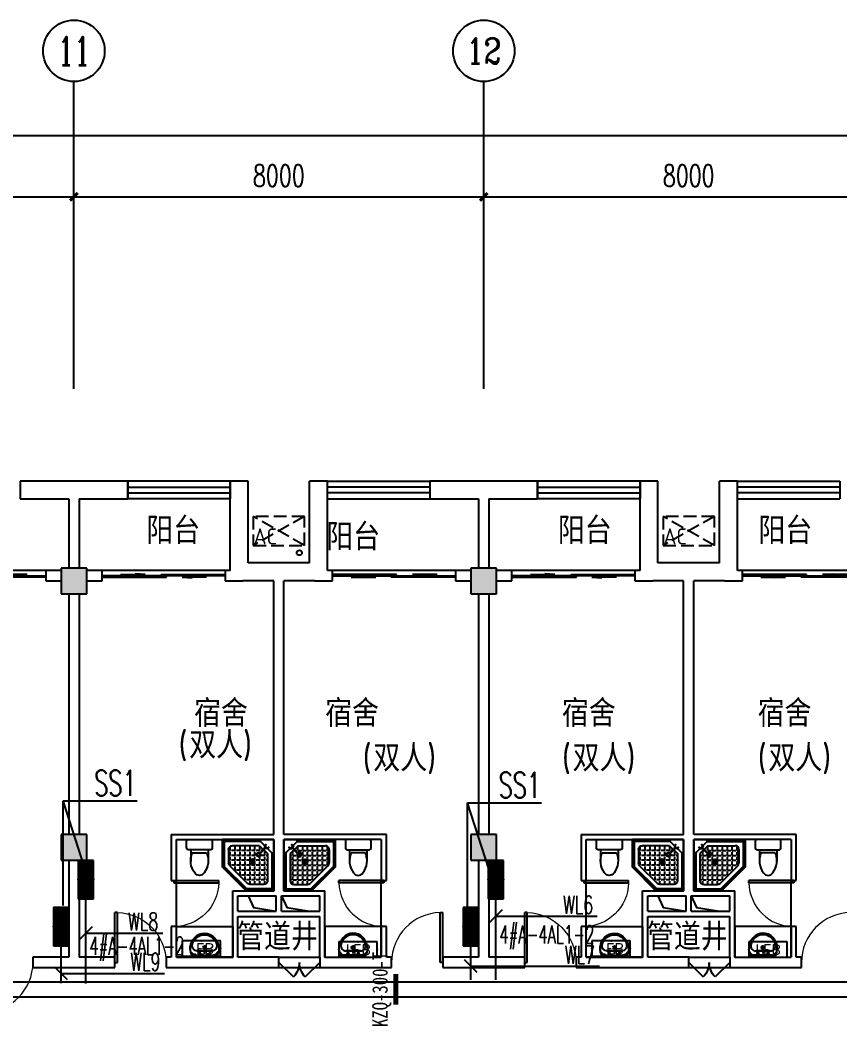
# Model space of a CAD drawing. Extents: x 1725663 to 4653551, y -550461 to 248782.
# Drawn here: x 2127000 to 2143000, y -457876 to -438237 of the extents above; entities that cross this region are included whole.
import ezdxf
from ezdxf.enums import TextEntityAlignment as Align

# ---------------------------------------------------------------- set-up
doc = ezdxf.new("R2010")
doc.units = 0
doc.header["$LTSCALE"] = 1000
doc.linetypes.add('DASH', pattern=[0.35, 0.25, -0.1])
for name, color, linetype in [('0-底图', 7, 'Continuous'), ('0000集水坑', 4, 'Continuous'), ('AXIS', 3, 'Continuous'), ('AXIS_TEXT', 7, 'Continuous'), ('CABLETRAY', 4, 'Continuous'), ('CLAYER', 7, 'Continuous'), ('COLUMN', 255, 'Continuous'), ('DIM-照明', 3, 'Continuous'), ('DIM-箱柜', 7, 'Continuous'), ('DOOR_FIRE', 4, 'Continuous'), ('EQUIP-箱柜', 3, 'Continuous'), ('PUB_HATCH', 8, 'Continuous'), ('PUB_TEXT', 7, 'Continuous'), ('TEL_TEXT', 7, 'Continuous'), ('WALL', 2, 'Continuous'), ('WINDOW', 4, 'Continuous'), ('WIRE-照明', 6, 'Continuous'), ('抗震支吊架', 2, 'Continuous'), ('洁具', 213, 'Continuous'), ('空调外机', 211, 'Continuous')]:
    doc.layers.add(name, color=color, linetype=linetype)
doc.styles.add('_TCH_AXIS', font='COMPLEX', dxfattribs={"bigfont": 'GBCBIG'})
doc.styles.add('_TEL_DIM', font='SIMPLEX', dxfattribs={"width": 0.8, "height": 3.5, "bigfont": 'HZTXT'})
doc.styles.add('A_DIM_T3', font='SIMPLEX', dxfattribs={"width": 0.7, "bigfont": 'HZ'})
doc.styles.add('COMPLEX', font='COMPLEX')
doc.styles.add('kzcad', font='', dxfattribs={"width": 0.8})
doc.styles.get("Standard").update_dxf_attribs({"font": 'geniso.shx', "bigfont": 'hztxt.shx'})
doc.styles.get('kzcad').set_extended_font_data('SimSun')
doc.dimstyles.new('_TCH_ARCH&&150', dxfattribs={"dimtxt": 420, "dimasz": 150, "dimexe": 375, "dimexo": 450, "dimgap": 202.5, "dimtad": 1, "dimdec": 0, "dimzin": 0, "dimdsep": 46, "dimtxsty": 'A_DIM_T3', "dimblk": 'ARCHTICK', "dimcen": 0.09, "dimclrt": 7, "dimazin": 2, "dimtfac": 1, "dimtdec": 0, "dimtix": 1, "dimtmove": 2, "dimatfit": 3, "dimfxl": 150, "dimtolj": 1, "dimtzin": 0, "dimarcsym": 0})

# ---------------------------------------------------------------- blocks, each defined once
blk = doc.blocks.new('*X490')
at = {"color": 0}
for p, q in [((-250, 33), (-83, 200)), ((-250, 68), (-118, 200)), ((-250, 104), (-154, 200)), ((-250, 139), (-189, 200)), ((-250, 174), (-224, 200)), ((-247, 0), (-47, 200)), ((-212, 0), (-12, 200)), ((-177, 0), (23, 200)), ((-141, 0), (59, 200)), ((-106, 0), (94, 200)), ((-71, 0), (129, 200)), ((-35, 0), (165, 200)), ((0, 0), (200, 200)), ((35, 0), (235, 200)), ((71, 0), (250, 179)), ((106, 0), (250, 144)), ((141, 0), (250, 109)), ((177, 0), (250, 73)), ((212, 0), (250, 38)), ((247, 0), (250, 3))]:
    blk.add_line(p, q, dxfattribs=at)
blk = doc.blocks.new('$equip$00002943')
for p, q in [((-0.75, 0.6), (-0.75, 0)), ((0.75, 0.6), (-0.75, 0.6)), ((0.75, 0), (0.75, 0.6)), ((-0.75, 0), (0.75, 0))]:
    blk.add_line(p, q)
for points, const_width in [([(-0.75, 0.3), (0.75, 0.3)], 0.6), ([(-0.75, 0.6), (-0.75, 0), (0.75, 0), (0.75, 0.6), (-0.75, 0.6), (-0.75, 0)], 0.02)]:
    blk.add_lwpolyline(points, dxfattribs=dict(const_width=const_width))
for p in [(0, 0.6), (-0.75, 0.3), (0, 0), (0.75, 0.3)]:
    blk.add_point(p)
at = {"xscale": 0.00300000000061118, "yscale": 0.00300000000061118, "zscale": 0.00300000000061118}
blk.add_blockref('*X490', (0, 0), dxfattribs=at)
at = {"color": 7, "style": '_TEL_DIM', "flags": 1}
for tag in ['A', 'REMARK']:
    blk.add_attdef(tag, text='', height=0.00002, dxfattribs=at).set_placement((0, 0), align=Align.MIDDLE_CENTER)
blk = doc.blocks.new('$equip$00002908')
for p, q in [((0.75, 0.6), (-0.75, 0.6)), ((-0.75, 0.6), (-0.75, 0)), ((0.75, 0), (0.75, 0.6)), ((-0.75, 0), (0.75, 0))]:
    blk.add_line(p, q)
at = {"const_width": 0.04}
blk.add_lwpolyline([(-0.75, 0.6), (-0.75, 0), (0.75, 0), (0.75, 0.6), (-0.75, 0.6), (-0.75, 0)], dxfattribs=at)
for p in [(0, 0.6), (-0.75, 0.3), (0, 0), (0.75, 0.3)]:
    blk.add_point(p)
at = {"color": 7, "style": '_TEL_DIM'}
blk.add_attdef('$TEXT$', text='', height=0.4, dxfattribs=at).set_placement((0, 0.3), align=Align.MIDDLE_CENTER)
at = {"color": 7, "style": '_TEL_DIM', "flags": 1}
for tag in ['A', 'REMARK']:
    blk.add_attdef(tag, text='', height=0.00002, dxfattribs=at).set_placement((0, 0), align=Align.MIDDLE_CENTER)
blk = doc.blocks.new('2t21gqw')
at = {"layer": '0000集水坑'}
blk.add_circle((71900, 400), 50, dxfattribs=at)
blk = doc.blocks.new('1F平面-CAD导入_dwg_Drawing4_t3_dwg_$plan$00001613-474159-1F-927810-1F')
at = {"layer": '洁具'}
for p, q in [((-30, 250), (-170, 250)), ((-200, 170), (-430, 170)), ((-260, -140), (-260, 140)), ((-200, -170), (-200, -220)), ((-170, -250), (-30, -250))]:
    blk.add_line(p, q, dxfattribs=at)
for points in [[(-200, 220), (-200, 170), (-200, -170), (-430, -170)], [(0, -220), (0, 220)]]:
    blk.add_lwpolyline(points, dxfattribs=at)
for centre, radius, start, end in [((-170, 220), 30, 90, 180), ((-30, 220), 30, 0, 90), ((-590, 0), 110, 123.4509, 236.5491), ((-413, -227), 398, 67.4505, 126.6381), ((-413, 227), 398, 233.3619, 292.5495), ((-170, -220), 30, 180, 270), ((-30, -220), 30, 270, 0)]:
    blk.add_arc(centre, radius, start, end, dxfattribs=at)
blk = doc.blocks.new('$lvtry$00000169')
at = {"color": 0}
for p, q in [((259, -36), (259, 0)), ((259, -36), (36, -259)), ((276, -120), (120, -276)), ((144, -151), (291, -298)), ((151, -144), (298, -291)), ((259, -24), (976, -24)), ((259, -36), (964, -36)), ((270, -213), (270, -143)), ((276, -120), (808, -120)), ((366, -213), (366, -143)), ((462, -213), (462, -143)), ((558, -213), (558, -143)), ((655, -213), (655, -143)), ((751, -213), (751, -143)), ((847, -213), (847, -143)), ((880, -192), (880, -460)), ((964, -36), (976, -24)), ((964, -36), (964, -525)), ((976, -24), (976, -530)), ((36, -259), (0, -259)), ((24, -259), (24, -976)), ((36, -259), (36, -964)), ((120, -276), (120, -808)), ((120, -309), (147, -309)), ((173, -309), (173, -239)), ((173, -309), (243, -309)), ((173, -405), (173, -335)), ((183, -213), (205, -213)), ((220, -213), (243, -213)), ((270, -213), (340, -213)), ((270, -263), (270, -239)), ((270, -405), (270, -335)), ((334, -309), (340, -309)), ((366, -213), (436, -213)), ((366, -309), (366, -239)), ((366, -309), (436, -309)), ((366, -405), (366, -335)), ((462, -213), (532, -213)), ((462, -309), (462, -239)), ((462, -309), (532, -309)), ((462, -405), (462, -335)), ((558, -213), (628, -213)), ((558, -309), (558, -239)), ((558, -309), (628, -309)), ((558, -405), (558, -335)), ((655, -213), (725, -213)), ((655, -309), (655, -239)), ((655, -309), (725, -309)), ((655, -405), (655, -335)), ((751, -213), (821, -213)), ((751, -309), (751, -239)), ((751, -309), (821, -309)), ((751, -405), (751, -335)), ((847, -213), (880, -213)), ((847, -309), (847, -239)), ((847, -309), (880, -309)), ((847, -405), (847, -335)), ((120, -405), (147, -405)), ((120, -501), (147, -501)), ((173, -405), (243, -405)), ((173, -501), (173, -431)), ((173, -501), (243, -501)), ((173, -598), (173, -528)), ((270, -405), (340, -405)), ((270, -501), (270, -431)), ((270, -501), (340, -501)), ((270, -598), (270, -528)), ((366, -405), (379, -405)), ((366, -501), (366, -431)), ((366, -501), (436, -501)), ((366, -598), (366, -528)), ((462, -405), (532, -405)), ((462, -501), (462, -431)), ((462, -501), (532, -501)), ((462, -598), (462, -528)), ((859, -511), (511, -859)), ((964, -525), (525, -964)), ((976, -530), (530, -976)), ((558, -405), (628, -405)), ((558, -501), (558, -431)), ((558, -501), (628, -501)), ((558, -598), (558, -528)), ((655, -405), (725, -405)), ((655, -501), (655, -431)), ((655, -501), (725, -501)), ((655, -598), (655, -528)), ((751, -405), (821, -405)), ((751, -501), (751, -431)), ((751, -501), (821, -501)), ((751, -598), (751, -528)), ((847, -405), (880, -405)), ((847, -501), (847, -431)), ((847, -501), (867, -501)), ((964, -525), (976, -530)), ((120, -598), (147, -598)), ((120, -694), (147, -694)), ((173, -598), (243, -598)), ((173, -694), (173, -624)), ((173, -694), (243, -694)), ((173, -790), (173, -720)), ((270, -598), (340, -598)), ((270, -694), (270, -624)), ((270, -694), (340, -694)), ((270, -790), (270, -720)), ((366, -598), (436, -598)), ((366, -694), (366, -624)), ((366, -694), (436, -694)), ((366, -790), (366, -720)), ((462, -598), (532, -598)), ((462, -694), (462, -624)), ((462, -694), (532, -694)), ((462, -790), (462, -720)), ((558, -598), (628, -598)), ((558, -694), (558, -624)), ((558, -694), (628, -694)), ((558, -790), (558, -720)), ((655, -598), (725, -598)), ((655, -694), (655, -624)), ((655, -694), (676, -694)), ((751, -598), (773, -598)), ((36, -964), (24, -976)), ((24, -976), (530, -976)), ((36, -964), (525, -964)), ((120, -790), (147, -790)), ((173, -790), (243, -790)), ((173, -878), (173, -816)), ((192, -880), (460, -880)), ((270, -790), (340, -790)), ((270, -880), (270, -816)), ((366, -790), (436, -790)), ((366, -880), (366, -816)), ((462, -790), (532, -790)), ((462, -880), (462, -816)), ((525, -964), (530, -976)), ((558, -790), (580, -790))]:
    blk.add_line(p, q, dxfattribs=at)
blk.add_lwpolyline([(0, 0), (0, -1000), (540, -1000), (1000, -540), (1000, 0)], close=True)
for points in [[(0, 0), (0, -1000)], [(0, 0), (1000, 0)], [(1000, 0), (1000, -540)], [(136, -190), (148, -178), (132, -162), (121, -174)], [(190, -136), (178, -148), (162, -132), (174, -121)], [(1000, -540), (540, -1000)], [(0, -1000), (540, -1000)]]:
    blk.add_lwpolyline(points, close=True, dxfattribs=at)
for radius in [43.8, 31.1]:
    blk.add_circle((416, -428), radius, dxfattribs=at)
for centre, radius, start, end in [((808, -192), 72, 0, 90), ((296, -296), 40.6, 142.583, 128.4197), ((296, -296), 28.6, 145.828, 125.6599), ((808, -460), 72, 315, 0), ((192, -808), 72, 180, 270), ((460, -808), 72, 270, 315)]:
    blk.add_arc(centre, radius, start, end, dxfattribs=at)
for p in [(103, -156, 0), (156, -102, 0), (416, -428, 0)]:
    blk.add_point(p, dxfattribs=at)
blk = doc.blocks.new('$lvtry$00000178')
at = {"color": 0}
for p, q in [((-238, 0), (238, 0)), ((-214, -36), (-272, -91)), ((-180, -23), (180, -23)), ((-142, -105), (140, -105)), ((140, -105), (-142, -105)), ((216, -37), (268, -91))]:
    blk.add_line(p, q, dxfattribs=at)
blk.add_lwpolyline([(-104, -430, 0.224698), (110, -425, 0.348046), (269, -79), (239, 0), (-241, 0), (-271, -79, 0.356844)], format="xyb", close=True, dxfattribs=at)
for centre, radius in [((-100, -65), 16.3), ((1, -172), 31.6), ((100, -65), 16.3)]:
    blk.add_circle(centre, radius, dxfattribs=at)
at = {"color": 0, "lineweight": 13}
blk.add_circle((1, -172), 23, dxfattribs=at)
at = {"color": 0}
for centre, radius, start, end in [((-142, -205), 100, 90, 190.5602), ((-180, -73), 50, 90, 133.181), ((140, -205), 100, 349.4398, 90), ((180, -73), 50, 44.5607, 90), ((-1, -179), 243, 190.5602, 349.4398)]:
    blk.add_arc(centre, radius, start, end, dxfattribs=at)
for p in [(0, -65), (1, -172)]:
    blk.add_point(p, dxfattribs=at)
blk = doc.blocks.new('A$C70365C93')
at = {"layer": '洁具'}
blk.add_lwpolyline([(-1900, 2300), (-1900, 1700), (-800, 1700), (-800, 2300)], close=True, dxfattribs=at)
blk.add_blockref('$lvtry$00000178', (-1350, 2280), dxfattribs=at)
at = {"layer": '洁具', "rotation": 180}
blk.add_blockref('$lvtry$00000169', (0, 0), dxfattribs=at)
at = {"layer": '洁具', "extrusion": (0, 0, -1), "xscale": -1, "zscale": -1, "rotation": 90}
blk.add_blockref('1F平面-CAD导入_dwg_Drawing4_t3_dwg_$plan$00001613-474159-1F-927810-1F', (1450, 0), dxfattribs=at)
blk = doc.blocks.new('A$Cf5a72a1b')
at = {"layer": '空调外机', "linetype": 'DASH'}
for p, q in [((1000, 563), (0, 0)), ((1000, 0), (0, 563))]:
    blk.add_line(p, q, dxfattribs=at)
blk.add_lwpolyline([(1000, 563), (0, 563), (0, 0), (1000, 0)], close=True, dxfattribs=at)
at = {"layer": 'PUB_TEXT'}
blk.add_text('AC', height=315, dxfattribs=at).set_placement((5, 18))
blk = doc.blocks.new('$WINLIB2D$00000001')
at = {"color": 0}
for points in [[(-0.5, 0.5), (-0.5, -0.5)], [(-0.5, 0.5), (0.5, 0.5)], [(0.5, -0.5), (0.5, 0.5)], [(0.5, 0.1667), (-0.5, 0.1667)], [(0.5, -0.1667), (-0.5, -0.1667)], [(-0.5, -0.5), (0.5, -0.5)]]:
    blk.add_lwpolyline(points, dxfattribs=at)
blk = doc.blocks.new('$DorLib2D$00000131')
at = {"color": 0, "linetype": 'Continuous'}
for p, q in [((0.15, 0.125), (0.2319, 0.1973)), ((0.2319, 0.1973), (0.2319, 0.125)), ((-0.5, 0.125), (-0.5, 0)), ((0.0192, 0.125), (-0.5, 0.125)), ((0.0192, 0), (0.0192, 0.125)), ((0.35, 0.125), (0.15, 0.125)), ((-0.5, 0), (0.0192, 0)), ((-0.024, 0), (0.5, 0)), ((-0.024, -0.125), (-0.024, 0)), ((0.5, 0), (0.5, -0.125)), ((-0.35, -0.125), (-0.15, -0.125)), ((-0.2319, -0.1973), (-0.2319, -0.125)), ((-0.15, -0.125), (-0.2319, -0.1973)), ((0.5, -0.125), (-0.024, -0.125))]:
    blk.add_line(p, q, dxfattribs=at)
blk = doc.blocks.new('$DorLib2D$00000116')
at = {"color": 0}
for p, q in [((-0.5, 0), (-0.146, 0.354)), ((0.5, 0), (0.146, 0.354))]:
    blk.add_line(p, q, dxfattribs=at)
for centre, start, end in [((-0.5, 0), 0, 45), ((0.5, 0), 135, 180)]:
    blk.add_arc(centre, 0.5, start, end, dxfattribs=at)
blk = doc.blocks.new('$DorLib2D$00000001')
for p, q in [((0.45, 0.975), (0.5, 0.975)), ((0.45, 0), (0.45, 0.975)), ((0.5, 0), (0.5, 0.975)), ((0.5, 0), (0.45, 0))]:
    blk.add_line(p, q)
at = {"lineweight": 13}
blk.add_arc((0.475, 0), 0.975, 91.4693, 180, dxfattribs=at)
blk = doc.blocks.new('_ArchTick')
at = {"color": 0, "linetype": 'ByBlock', "const_width": 0.4}
blk.add_lwpolyline([(-0.5, -0.5), (0.5, 0.5)], dxfattribs=at)
blk = doc.blocks.new('*D1082')
at = {"layer": 'AXIS', "color": 0, "lineweight": -2, "transparency": 16777216}
for p, q in [((1497007, -363854), (1497007, -358979)), ((1604207, -363854), (1604207, -358979)), ((1497007, -359354), (1604207, -359354))]:
    blk.add_line(p, q, dxfattribs=at)
at = {"layer": 'Defpoints', "color": 0, "transparency": 16777216}
for p in [(1604207, -359354), (1497007, -364304), (1604207, -364304)]:
    blk.add_point(p, dxfattribs=at)
at = {"layer": 'AXIS', "color": 0, "lineweight": -2, "transparency": 16777216, "xscale": 150, "yscale": 150, "zscale": 150, "rotation": 180}
blk.add_blockref('_ArchTick', (1497007, -359354), dxfattribs=at)
at = {"layer": 'AXIS', "color": 0, "lineweight": -2, "transparency": 16777216, "xscale": 150, "yscale": 150, "zscale": 150}
blk.add_blockref('_ArchTick', (1604207, -359354), dxfattribs=at)
at = {"layer": 'AXIS', "color": 7, "transparency": 16777216, "insert": (1550607, -358941), "char_height": 420, "attachment_point": 5, "style": 'A_DIM_T3'}
blk.add_mtext('\\A1;107200', dxfattribs=at)
blk = doc.blocks.new('*D1093')
at = {"layer": 'AXIS', "color": 0, "lineweight": -2, "transparency": 16777216}
for p, q in [((1556807, -363854), (1556807, -360179)), ((1564807, -363854), (1564807, -360179)), ((1556807, -360554), (1564807, -360554))]:
    blk.add_line(p, q, dxfattribs=at)
at = {"layer": 'Defpoints', "color": 0, "transparency": 16777216}
for p in [(1564807, -360554), (1556807, -364304), (1564807, -364304)]:
    blk.add_point(p, dxfattribs=at)
at = {"layer": 'AXIS', "color": 0, "lineweight": -2, "transparency": 16777216, "xscale": 150, "yscale": 150, "zscale": 150, "rotation": 180}
blk.add_blockref('_ArchTick', (1556807, -360554), dxfattribs=at)
at = {"layer": 'AXIS', "color": 0, "lineweight": -2, "transparency": 16777216, "xscale": 150, "yscale": 150, "zscale": 150}
blk.add_blockref('_ArchTick', (1564807, -360554), dxfattribs=at)
at = {"layer": 'AXIS', "color": 7, "transparency": 16777216, "insert": (1560807, -360141), "char_height": 420, "attachment_point": 5, "style": 'A_DIM_T3'}
blk.add_mtext('\\A1;8000', dxfattribs=at)
blk = doc.blocks.new('*D1094')
at = {"layer": 'AXIS', "color": 0, "lineweight": -2, "transparency": 16777216}
for p, q in [((1564807, -363854), (1564807, -360179)), ((1572807, -363854), (1572807, -360179)), ((1564807, -360554), (1572807, -360554))]:
    blk.add_line(p, q, dxfattribs=at)
at = {"layer": 'Defpoints', "color": 0, "transparency": 16777216}
for p in [(1572807, -360554), (1564807, -364304), (1572807, -364304)]:
    blk.add_point(p, dxfattribs=at)
at = {"layer": 'AXIS', "color": 0, "lineweight": -2, "transparency": 16777216, "xscale": 150, "yscale": 150, "zscale": 150, "rotation": 180}
blk.add_blockref('_ArchTick', (1564807, -360554), dxfattribs=at)
at = {"layer": 'AXIS', "color": 0, "lineweight": -2, "transparency": 16777216, "xscale": 150, "yscale": 150, "zscale": 150}
blk.add_blockref('_ArchTick', (1572807, -360554), dxfattribs=at)
at = {"layer": 'AXIS', "color": 7, "transparency": 16777216, "insert": (1568807, -360141), "char_height": 420, "attachment_point": 5, "style": 'A_DIM_T3'}
blk.add_mtext('\\A1;8000', dxfattribs=at)
blk = doc.blocks.new('*D1095')
at = {"layer": 'AXIS', "color": 0, "lineweight": -2, "transparency": 16777216}
for p, q in [((1572807, -363854), (1572807, -360179)), ((1580807, -363854), (1580807, -360179)), ((1572807, -360554), (1580807, -360554))]:
    blk.add_line(p, q, dxfattribs=at)
at = {"layer": 'Defpoints', "color": 0, "transparency": 16777216}
for p in [(1580807, -360554), (1572807, -364304), (1580807, -364304)]:
    blk.add_point(p, dxfattribs=at)
at = {"layer": 'AXIS', "color": 0, "lineweight": -2, "transparency": 16777216, "xscale": 150, "yscale": 150, "zscale": 150, "rotation": 180}
blk.add_blockref('_ArchTick', (1572807, -360554), dxfattribs=at)
at = {"layer": 'AXIS', "color": 0, "lineweight": -2, "transparency": 16777216, "xscale": 150, "yscale": 150, "zscale": 150}
blk.add_blockref('_ArchTick', (1580807, -360554), dxfattribs=at)
at = {"layer": 'AXIS', "color": 7, "transparency": 16777216, "insert": (1576807, -360141), "char_height": 420, "attachment_point": 5, "style": 'A_DIM_T3'}
blk.add_mtext('\\A1;8000', dxfattribs=at)
blk = doc.blocks.new('*D1146')
at = {"layer": 'AXIS', "color": 0, "lineweight": -2, "transparency": 16777216}
for p, q in [((1497007, -363854), (1497007, -358979)), ((1604207, -363854), (1604207, -358979)), ((1497007, -359354), (1604207, -359354))]:
    blk.add_line(p, q, dxfattribs=at)
at = {"layer": 'Defpoints', "color": 0, "transparency": 16777216}
for p in [(1604207, -359354), (1497007, -364304), (1604207, -364304)]:
    blk.add_point(p, dxfattribs=at)
at = {"layer": 'AXIS', "color": 0, "lineweight": -2, "transparency": 16777216, "xscale": 150, "yscale": 150, "zscale": 150, "rotation": 180}
blk.add_blockref('_ArchTick', (1497007, -359354), dxfattribs=at)
at = {"layer": 'AXIS', "color": 0, "lineweight": -2, "transparency": 16777216, "xscale": 150, "yscale": 150, "zscale": 150}
blk.add_blockref('_ArchTick', (1604207, -359354), dxfattribs=at)
at = {"layer": 'AXIS', "color": 7, "transparency": 16777216, "insert": (1550607, -358941), "char_height": 420, "attachment_point": 5, "style": 'A_DIM_T3'}
blk.add_mtext('\\A1;107200', dxfattribs=at)
blk = doc.blocks.new('*D1157')
at = {"layer": 'AXIS', "color": 0, "lineweight": -2, "transparency": 16777216}
for p, q in [((1556807, -363854), (1556807, -360179)), ((1564807, -363854), (1564807, -360179)), ((1556807, -360554), (1564807, -360554))]:
    blk.add_line(p, q, dxfattribs=at)
at = {"layer": 'Defpoints', "color": 0, "transparency": 16777216}
for p in [(1564807, -360554), (1556807, -364304), (1564807, -364304)]:
    blk.add_point(p, dxfattribs=at)
at = {"layer": 'AXIS', "color": 0, "lineweight": -2, "transparency": 16777216, "xscale": 150, "yscale": 150, "zscale": 150, "rotation": 180}
blk.add_blockref('_ArchTick', (1556807, -360554), dxfattribs=at)
at = {"layer": 'AXIS', "color": 0, "lineweight": -2, "transparency": 16777216, "xscale": 150, "yscale": 150, "zscale": 150}
blk.add_blockref('_ArchTick', (1564807, -360554), dxfattribs=at)
at = {"layer": 'AXIS', "color": 7, "transparency": 16777216, "insert": (1560807, -360141), "char_height": 420, "attachment_point": 5, "style": 'A_DIM_T3'}
blk.add_mtext('\\A1;8000', dxfattribs=at)
blk = doc.blocks.new('*D1158')
at = {"layer": 'AXIS', "color": 0, "lineweight": -2, "transparency": 16777216}
for p, q in [((1564807, -363854), (1564807, -360179)), ((1572807, -363854), (1572807, -360179)), ((1564807, -360554), (1572807, -360554))]:
    blk.add_line(p, q, dxfattribs=at)
at = {"layer": 'Defpoints', "color": 0, "transparency": 16777216}
for p in [(1572807, -360554), (1564807, -364304), (1572807, -364304)]:
    blk.add_point(p, dxfattribs=at)
at = {"layer": 'AXIS', "color": 0, "lineweight": -2, "transparency": 16777216, "xscale": 150, "yscale": 150, "zscale": 150, "rotation": 180}
blk.add_blockref('_ArchTick', (1564807, -360554), dxfattribs=at)
at = {"layer": 'AXIS', "color": 0, "lineweight": -2, "transparency": 16777216, "xscale": 150, "yscale": 150, "zscale": 150}
blk.add_blockref('_ArchTick', (1572807, -360554), dxfattribs=at)
at = {"layer": 'AXIS', "color": 7, "transparency": 16777216, "insert": (1568807, -360141), "char_height": 420, "attachment_point": 5, "style": 'A_DIM_T3'}
blk.add_mtext('\\A1;8000', dxfattribs=at)
blk = doc.blocks.new('*D1159')
at = {"layer": 'AXIS', "color": 0, "lineweight": -2, "transparency": 16777216}
for p, q in [((1572807, -363854), (1572807, -360179)), ((1580807, -363854), (1580807, -360179)), ((1572807, -360554), (1580807, -360554))]:
    blk.add_line(p, q, dxfattribs=at)
at = {"layer": 'Defpoints', "color": 0, "transparency": 16777216}
for p in [(1580807, -360554), (1572807, -364304), (1580807, -364304)]:
    blk.add_point(p, dxfattribs=at)
at = {"layer": 'AXIS', "color": 0, "lineweight": -2, "transparency": 16777216, "xscale": 150, "yscale": 150, "zscale": 150, "rotation": 180}
blk.add_blockref('_ArchTick', (1572807, -360554), dxfattribs=at)
at = {"layer": 'AXIS', "color": 0, "lineweight": -2, "transparency": 16777216, "xscale": 150, "yscale": 150, "zscale": 150}
blk.add_blockref('_ArchTick', (1580807, -360554), dxfattribs=at)
at = {"layer": 'AXIS', "color": 7, "transparency": 16777216, "insert": (1576807, -360141), "char_height": 420, "attachment_point": 5, "style": 'A_DIM_T3'}
blk.add_mtext('\\A1;8000', dxfattribs=at)
blk = doc.blocks.new('_AXISO')
blk.add_circle((0, 0), 0.5)
at = {"layer": 'AXIS_TEXT', "style": 'COMPLEX', "width": 1.041667}
blk.add_attdef('A', text='', height=0.56, dxfattribs=at).set_placement((-0.25, -0.28), (0.25, -0.28), align=Align.FIT)
blk = doc.blocks.new('*D1210')
at = {"layer": 'AXIS', "color": 0, "lineweight": -2, "transparency": 16777216}
for p, q in [((1497007, -363854), (1497007, -358979)), ((1604207, -363854), (1604207, -358979)), ((1497007, -359354), (1604207, -359354))]:
    blk.add_line(p, q, dxfattribs=at)
at = {"layer": 'Defpoints', "color": 0, "transparency": 16777216}
for p in [(1604207, -359354), (1497007, -364304), (1604207, -364304)]:
    blk.add_point(p, dxfattribs=at)
at = {"layer": 'AXIS', "color": 0, "lineweight": -2, "transparency": 16777216, "xscale": 150, "yscale": 150, "zscale": 150, "rotation": 180}
blk.add_blockref('_ArchTick', (1497007, -359354), dxfattribs=at)
at = {"layer": 'AXIS', "color": 0, "lineweight": -2, "transparency": 16777216, "xscale": 150, "yscale": 150, "zscale": 150}
blk.add_blockref('_ArchTick', (1604207, -359354), dxfattribs=at)
at = {"layer": 'AXIS', "color": 7, "transparency": 16777216, "insert": (1550607, -358941), "char_height": 420, "attachment_point": 5, "style": 'A_DIM_T3'}
blk.add_mtext('\\A1;107200', dxfattribs=at)
blk = doc.blocks.new('*D1221')
at = {"layer": 'AXIS', "color": 0, "lineweight": -2, "transparency": 16777216}
for p, q in [((1556807, -363854), (1556807, -360179)), ((1564807, -363854), (1564807, -360179)), ((1556807, -360554), (1564807, -360554))]:
    blk.add_line(p, q, dxfattribs=at)
at = {"layer": 'Defpoints', "color": 0, "transparency": 16777216}
for p in [(1564807, -360554), (1556807, -364304), (1564807, -364304)]:
    blk.add_point(p, dxfattribs=at)
at = {"layer": 'AXIS', "color": 0, "lineweight": -2, "transparency": 16777216, "xscale": 150, "yscale": 150, "zscale": 150, "rotation": 180}
blk.add_blockref('_ArchTick', (1556807, -360554), dxfattribs=at)
at = {"layer": 'AXIS', "color": 0, "lineweight": -2, "transparency": 16777216, "xscale": 150, "yscale": 150, "zscale": 150}
blk.add_blockref('_ArchTick', (1564807, -360554), dxfattribs=at)
at = {"layer": 'AXIS', "color": 7, "transparency": 16777216, "insert": (1560807, -360141), "char_height": 420, "attachment_point": 5, "style": 'A_DIM_T3'}
blk.add_mtext('\\A1;8000', dxfattribs=at)
blk = doc.blocks.new('*D1222')
at = {"layer": 'AXIS', "color": 0, "lineweight": -2, "transparency": 16777216}
for p, q in [((1564807, -363854), (1564807, -360179)), ((1572807, -363854), (1572807, -360179)), ((1564807, -360554), (1572807, -360554))]:
    blk.add_line(p, q, dxfattribs=at)
at = {"layer": 'Defpoints', "color": 0, "transparency": 16777216}
for p in [(1572807, -360554), (1564807, -364304), (1572807, -364304)]:
    blk.add_point(p, dxfattribs=at)
at = {"layer": 'AXIS', "color": 0, "lineweight": -2, "transparency": 16777216, "xscale": 150, "yscale": 150, "zscale": 150, "rotation": 180}
blk.add_blockref('_ArchTick', (1564807, -360554), dxfattribs=at)
at = {"layer": 'AXIS', "color": 0, "lineweight": -2, "transparency": 16777216, "xscale": 150, "yscale": 150, "zscale": 150}
blk.add_blockref('_ArchTick', (1572807, -360554), dxfattribs=at)
at = {"layer": 'AXIS', "color": 7, "transparency": 16777216, "insert": (1568807, -360141), "char_height": 420, "attachment_point": 5, "style": 'A_DIM_T3'}
blk.add_mtext('\\A1;8000', dxfattribs=at)
blk = doc.blocks.new('*D1223')
at = {"layer": 'AXIS', "color": 0, "lineweight": -2, "transparency": 16777216}
for p, q in [((1572807, -363854), (1572807, -360179)), ((1580807, -363854), (1580807, -360179)), ((1572807, -360554), (1580807, -360554))]:
    blk.add_line(p, q, dxfattribs=at)
at = {"layer": 'Defpoints', "color": 0, "transparency": 16777216}
for p in [(1580807, -360554), (1572807, -364304), (1580807, -364304)]:
    blk.add_point(p, dxfattribs=at)
at = {"layer": 'AXIS', "color": 0, "lineweight": -2, "transparency": 16777216, "xscale": 150, "yscale": 150, "zscale": 150, "rotation": 180}
blk.add_blockref('_ArchTick', (1572807, -360554), dxfattribs=at)
at = {"layer": 'AXIS', "color": 0, "lineweight": -2, "transparency": 16777216, "xscale": 150, "yscale": 150, "zscale": 150}
blk.add_blockref('_ArchTick', (1580807, -360554), dxfattribs=at)
at = {"layer": 'AXIS', "color": 7, "transparency": 16777216, "insert": (1576807, -360141), "char_height": 420, "attachment_point": 5, "style": 'A_DIM_T3'}
blk.add_mtext('\\A1;8000', dxfattribs=at)
blk = doc.blocks.new('gkhkjk')
at = {"layer": 'PUB_HATCH'}
for points in [[(1565057, -367803.8), (1564557, -367803.8), (1564557, -368303.8), (1565057, -368303.8)], [(1573057, -367803.8), (1572557, -367803.8), (1572557, -368303.8), (1573057, -368303.8)], [(1565057, -373003.8), (1564557, -373003.8), (1564557, -373503.8), (1565057, -373503.8)], [(1573057, -373003.8), (1572557, -373003.8), (1572557, -373503.8), (1573057, -373503.8)]]:
    blk.add_hatch(color=256, dxfattribs=at).paths.add_polyline_path(points)
for points in [[(1568207, -374203.8), (1568310.6, -374434.1), (1568757, -374503.8)], [(1568857, -374203.8), (1568960.6, -374434.1), (1569407, -374503.8)], [(1576207, -374203.8), (1576310.6, -374434.1), (1576757, -374503.8)], [(1576857, -374203.8), (1576960.6, -374434.1), (1577407, -374503.8)]]:
    blk.add_lwpolyline(points)
at = {"layer": 'AXIS'}
for p, q in [((1564807, -364303.8), (1564807, -358303.8)), ((1572807, -364303.8), (1572807, -358303.8))]:
    blk.add_line(p, q, dxfattribs=at)
at = {"layer": 'COLUMN'}
for p, q in [((1565057, -367803.8), (1564557, -367803.8)), ((1564557, -367803.8), (1564557, -368303.8)), ((1565057, -368303.8), (1565057, -367803.8)), ((1573057, -367803.8), (1572557, -367803.8)), ((1572557, -367803.8), (1572557, -368303.8)), ((1573057, -368303.8), (1573057, -367803.8)), ((1564557, -368303.8), (1565057, -368303.8)), ((1572557, -368303.8), (1573057, -368303.8)), ((1565057, -373003.8), (1564557, -373003.8)), ((1564557, -373003.8), (1564557, -373503.8)), ((1565057, -373503.8), (1565057, -373003.8)), ((1573057, -373003.8), (1572557, -373003.8)), ((1572557, -373003.8), (1572557, -373503.8)), ((1573057, -373503.8), (1573057, -373003.8)), ((1564557, -373503.8), (1565057, -373503.8)), ((1572557, -373503.8), (1573057, -373503.8))]:
    blk.add_line(p, q, dxfattribs=at)
at = {"layer": 'DOOR_FIRE'}
for p, q in [((1568807, -375403.8), (1569607, -375403.8)), ((1576807, -375403.8), (1577607, -375403.8)), ((1568807, -375603.8), (1569607, -375603.8)), ((1576807, -375603.8), (1577607, -375603.8))]:
    blk.add_line(p, q, dxfattribs=at)
at = {"layer": 'WALL'}
for p, q in [((1564807, -366103.8), (1563757, -366103.8)), ((1563757, -366103.8), (1563757, -366453.8)), ((1565857, -366103.8), (1564807, -366103.8)), ((1565857, -366453.8), (1565857, -366103.8)), ((1568207, -366103.8), (1567857, -366103.8)), ((1567857, -366103.8), (1567857, -366453.8)), ((1568207, -367703.8), (1568207, -366103.8)), ((1569757, -366103.8), (1569407, -366103.8)), ((1569407, -367703.8), (1569407, -366103.8)), ((1569757, -366453.8), (1569757, -366103.8)), ((1572807, -366103.8), (1571757, -366103.8)), ((1571757, -366103.8), (1571757, -366453.8)), ((1573857, -366103.8), (1572807, -366103.8)), ((1573857, -366453.8), (1573857, -366103.8)), ((1576207, -366103.8), (1575857, -366103.8)), ((1575857, -366103.8), (1575857, -366453.8)), ((1576207, -367703.8), (1576207, -366103.8)), ((1577407, -367703.8), (1577407, -366103.8)), ((1577757, -366103.8), (1577407, -366103.8)), ((1577757, -366453.8), (1577757, -366103.8)), ((1563757, -366453.8), (1564707, -366453.8)), ((1564707, -366453.8), (1564707, -367803.8)), ((1564907, -366453.8), (1565857, -366453.8)), ((1564907, -366453.8), (1564907, -367803.8)), ((1567857, -367853.8), (1567857, -366453.8)), ((1569757, -367853.8), (1569757, -366453.8)), ((1571757, -366453.8), (1572707, -366453.8)), ((1572707, -366453.8), (1572707, -367803.8)), ((1572907, -366453.8), (1573857, -366453.8)), ((1572907, -366453.8), (1572907, -367803.8)), ((1575857, -367853.8), (1575857, -366453.8)), ((1577757, -367853.8), (1577757, -366453.8)), ((1568807, -367703.8), (1568207, -367703.8)), ((1569407, -367703.8), (1568807, -367703.8)), ((1576807, -367703.8), (1576207, -367703.8)), ((1577407, -367703.8), (1576807, -367703.8)), ((1564557, -367853.8), (1564257, -367853.8)), ((1564257, -367853.8), (1564257, -368053.8)), ((1565357, -367853.8), (1565057, -367853.8)), ((1565357, -368053.8), (1565357, -367853.8)), ((1567857, -367853.8), (1567757, -367853.8)), ((1567757, -367853.8), (1567757, -368053.8)), ((1569857, -367853.8), (1569757, -367853.8)), ((1569857, -368053.8), (1569857, -367853.8)), ((1572557, -367853.8), (1572257, -367853.8)), ((1572257, -367853.8), (1572257, -368053.8)), ((1573357, -367853.8), (1573057, -367853.8)), ((1573357, -368053.8), (1573357, -367853.8)), ((1575857, -367853.8), (1575757, -367853.8)), ((1575757, -367853.8), (1575757, -368053.8)), ((1577857, -367853.8), (1577757, -367853.8)), ((1577857, -368053.8), (1577857, -367853.8)), ((1564257, -368053.8), (1564557, -368053.8)), ((1565057, -368053.8), (1565357, -368053.8)), ((1567757, -368053.8), (1568107, -368053.8)), ((1568707, -368053.8), (1568107, -368053.8)), ((1568707, -373003.8), (1568707, -368053.8)), ((1569507, -368053.8), (1568907, -368053.8)), ((1568907, -373003.8), (1568907, -368053.8)), ((1569507, -368053.8), (1569857, -368053.8)), ((1572257, -368053.8), (1572557, -368053.8)), ((1573057, -368053.8), (1573357, -368053.8)), ((1575757, -368053.8), (1576107, -368053.8)), ((1576707, -368053.8), (1576107, -368053.8)), ((1576707, -373003.8), (1576707, -368053.8)), ((1577507, -368053.8), (1576907, -368053.8)), ((1576907, -373003.8), (1576907, -368053.8)), ((1577507, -368053.8), (1577857, -368053.8)), ((1564707, -368303.8), (1564707, -373003.8)), ((1564907, -368303.8), (1564907, -373003.8)), ((1572707, -368303.8), (1572707, -373003.8)), ((1572907, -368303.8), (1572907, -373003.8)), ((1566707, -373003.8), (1568707, -373003.8)), ((1566707, -373003.8), (1566707, -373903.8)), ((1566807, -373103.8), (1568707, -373103.8)), ((1566807, -373903.8), (1566807, -373103.8)), ((1568707, -374103.8), (1568707, -373103.8)), ((1570907, -373003.8), (1568907, -373003.8)), ((1568907, -374103.8), (1568907, -373103.8)), ((1570807, -373103.8), (1568907, -373103.8)), ((1570807, -373103.8), (1570807, -373903.8)), ((1570907, -373903.8), (1570907, -373003.8)), ((1574707, -373003.8), (1576707, -373003.8)), ((1574707, -373003.8), (1574707, -373903.8)), ((1574807, -373103.8), (1576707, -373103.8)), ((1574807, -373903.8), (1574807, -373103.8)), ((1576707, -374103.8), (1576707, -373103.8)), ((1578907, -373003.8), (1576907, -373003.8)), ((1576907, -374103.8), (1576907, -373103.8)), ((1578807, -373103.8), (1576907, -373103.8)), ((1578807, -373103.8), (1578807, -373903.8)), ((1578907, -373903.8), (1578907, -373003.8)), ((1564707, -373503.8), (1564707, -375403.8)), ((1564907, -373503.8), (1564907, -375403.8)), ((1572707, -373503.8), (1572707, -375403.8)), ((1572907, -373503.8), (1572907, -375403.8)), ((1566707, -373903.8), (1566807, -373903.8)), ((1570807, -373903.8), (1570907, -373903.8)), ((1574707, -373903.8), (1574807, -373903.8)), ((1578807, -373903.8), (1578907, -373903.8)), ((1567907, -374103.8), (1568707, -374103.8)), ((1567907, -374603.8), (1567907, -374103.8)), ((1568907, -374103.8), (1569707, -374103.8)), ((1569707, -374603.8), (1569707, -374103.8)), ((1575907, -374103.8), (1576707, -374103.8)), ((1575907, -374603.8), (1575907, -374103.8)), ((1576907, -374103.8), (1577707, -374103.8)), ((1577707, -374603.8), (1577707, -374103.8)), ((1568007, -374203.8), (1568757, -374203.8)), ((1568007, -374503.8), (1568007, -374203.8)), ((1568757, -374503.8), (1568757, -374203.8)), ((1568857, -374203.8), (1569607, -374203.8)), ((1568857, -374503.8), (1568857, -374203.8)), ((1569607, -374503.8), (1569607, -374203.8)), ((1576007, -374203.8), (1576757, -374203.8)), ((1576007, -374503.8), (1576007, -374203.8)), ((1576757, -374503.8), (1576757, -374203.8)), ((1576857, -374203.8), (1577607, -374203.8)), ((1576857, -374503.8), (1576857, -374203.8)), ((1577607, -374503.8), (1577607, -374203.8)), ((1568007, -374503.8), (1568757, -374503.8)), ((1568857, -374503.8), (1569607, -374503.8)), ((1576007, -374503.8), (1576757, -374503.8)), ((1576857, -374503.8), (1577607, -374503.8)), ((1567907, -375403.8), (1567907, -374603.8)), ((1568007, -374603.8), (1568807, -374603.8)), ((1568007, -375403.8), (1568007, -374603.8)), ((1568807, -374603.8), (1569607, -374603.8)), ((1569607, -375403.8), (1569607, -374603.8)), ((1569707, -375403.8), (1569707, -374603.8)), ((1575907, -375403.8), (1575907, -374603.8)), ((1576007, -374603.8), (1576807, -374603.8)), ((1576007, -375403.8), (1576007, -374603.8)), ((1576807, -374603.8), (1577607, -374603.8)), ((1577607, -375403.8), (1577607, -374603.8)), ((1577707, -375403.8), (1577707, -374603.8)), ((1566807, -374803.8), (1566707, -374803.8)), ((1566707, -374803.8), (1566707, -375403.8)), ((1566807, -375403.8), (1566807, -374803.8)), ((1570907, -374803.8), (1570807, -374803.8)), ((1570807, -374803.8), (1570807, -375403.8)), ((1570907, -375403.8), (1570907, -374803.8)), ((1574807, -374803.8), (1574707, -374803.8)), ((1574707, -374803.8), (1574707, -375403.8)), ((1574807, -375403.8), (1574807, -374803.8)), ((1578907, -374803.8), (1578807, -374803.8)), ((1578807, -374803.8), (1578807, -375403.8)), ((1578907, -375403.8), (1578907, -374803.8)), ((1564707, -375403.8), (1564007, -375403.8)), ((1564007, -375403.8), (1564007, -375603.8)), ((1565607, -375403.8), (1564907, -375403.8)), ((1565607, -375603.8), (1565607, -375403.8)), ((1566707, -375403.8), (1566607, -375403.8)), ((1566607, -375403.8), (1566607, -375603.8)), ((1566807, -375403.8), (1567907, -375403.8)), ((1568807, -375403.8), (1568007, -375403.8)), ((1568807, -375603.8), (1568807, -375403.8)), ((1569607, -375403.8), (1569607, -375603.8)), ((1569707, -375403.8), (1570807, -375403.8)), ((1571007, -375403.8), (1570907, -375403.8)), ((1571007, -375603.8), (1571007, -375403.8)), ((1572707, -375403.8), (1572007, -375403.8)), ((1572007, -375403.8), (1572007, -375603.8)), ((1573607, -375403.8), (1572907, -375403.8)), ((1573607, -375603.8), (1573607, -375403.8)), ((1574707, -375403.8), (1574607, -375403.8)), ((1574607, -375403.8), (1574607, -375603.8)), ((1574807, -375403.8), (1575907, -375403.8)), ((1576807, -375403.8), (1576007, -375403.8)), ((1576807, -375603.8), (1576807, -375403.8)), ((1577607, -375403.8), (1577607, -375603.8)), ((1577707, -375403.8), (1578807, -375403.8)), ((1579007, -375403.8), (1578907, -375403.8)), ((1579007, -375603.8), (1579007, -375403.8)), ((1564007, -375603.8), (1564807, -375603.8)), ((1564807, -375603.8), (1565607, -375603.8)), ((1566607, -375603.8), (1566707, -375603.8)), ((1566707, -375603.8), (1567907, -375603.8)), ((1567907, -375603.8), (1568807, -375603.8)), ((1569607, -375603.8), (1569707, -375603.8)), ((1569707, -375603.8), (1570907, -375603.8)), ((1570907, -375603.8), (1571007, -375603.8)), ((1572007, -375603.8), (1572807, -375603.8)), ((1572807, -375603.8), (1573607, -375603.8)), ((1574607, -375603.8), (1574707, -375603.8)), ((1574707, -375603.8), (1575907, -375603.8)), ((1575907, -375603.8), (1576807, -375603.8)), ((1577607, -375603.8), (1577707, -375603.8)), ((1577707, -375603.8), (1578907, -375603.8)), ((1578907, -375603.8), (1579007, -375603.8))]:
    blk.add_line(p, q, dxfattribs=at)
at = {"layer": 'WINDOW'}
for p, q in [((1564257, -367853.8), (1561857, -367853.8)), ((1567757, -367853.8), (1565357, -367853.8)), ((1572257, -367853.8), (1569857, -367853.8)), ((1575757, -367853.8), (1573357, -367853.8)), ((1580257, -367853.8), (1577857, -367853.8)), ((1566807, -374803.8), (1566807, -373903.8)), ((1570807, -374803.8), (1570807, -373903.8)), ((1574807, -374803.8), (1574807, -373903.8)), ((1578807, -374803.8), (1578807, -373903.8))]:
    blk.add_line(p, q, dxfattribs=at)
for name, p in [('A$Cf5a72a1b', (1568307.5, -367360)), ('A$Cf5a72a1b', (1576307.5, -367360)), ('2t21gqw', (1497307, -367903.8))]:
    blk.add_blockref(name, p)
at = {"xscale": -1, "rotation": 180}
for p in [(1568707, -373103.8), (1576707, -373103.8)]:
    blk.add_blockref('A$C70365C93', p, dxfattribs=at)
at = {"rotation": 180}
for p in [(1568907, -373103.8), (1576907, -373103.8)]:
    blk.add_blockref('A$C70365C93', p, dxfattribs=at)
at = {"layer": 'AXIS'}
ref = blk.add_blockref('_AXISO', (1564807, -357703.8), dxfattribs=dict(at, xscale=1200, yscale=1200, zscale=1200))
ref.add_attrib('A', '11', dxfattribs={"layer": 'AXIS_TEXT', "height": 553.14, "style": '_TCH_AXIS'}).set_placement((1564490.9, -357980.4), (1565123.1, -357980.4), align=Align.FIT)
ref = blk.add_blockref('_AXISO', (1572807, -357703.8), dxfattribs=dict(at, xscale=1200, yscale=1200, zscale=1200))
ref.add_attrib('A', '12', dxfattribs={"layer": 'AXIS_TEXT', "height": 492.67, "style": '_TCH_AXIS'}).set_placement((1572466.8, -357950.2), (1573147.2, -357950.2), align=Align.FIT)
at = {"layer": 'DOOR_FIRE', "xscale": 800, "yscale": -800, "zscale": 200}
for p in [(1569207, -375503.8), (1577207, -375503.8)]:
    blk.add_blockref('$DorLib2D$00000116', p, dxfattribs=at)
at = {"layer": 'WINDOW'}
for name, p, xscale, yscale, zscale, rotation in [('$WINLIB2D$00000001', (1566857, -366278.8), 2000, 350, 2000, 180), ('$WINLIB2D$00000001', (1574857, -366278.8), 2000, 350, 2000, 180), ('$WINLIB2D$00000001', (1578757, -366278.8), -2000, 350, -2000, 180), ('$DorLib2D$00000131', (1563057, -367953.8), -2400, -200, -2400, 180), ('$DorLib2D$00000131', (1566557, -367953.8), 2400, -200, 2400, 180), ('$DorLib2D$00000131', (1571057, -367953.8), -2400, -200, -2400, 180), ('$DorLib2D$00000131', (1574557, -367953.8), 2400, -200, 2400, 180), ('$DorLib2D$00000131', (1579057, -367953.8), -2400, -200, -2400, 180), ('$DorLib2D$00000001', (1566757, -374353.8), 900, -900, 900, 90), ('$DorLib2D$00000001', (1570857, -374353.8), 900, 900, 900, 90), ('$DorLib2D$00000001', (1574757, -374353.8), 900, -900, 900, 90), ('$DorLib2D$00000001', (1578857, -374353.8), 900, 900, 900, 90)]:
    blk.add_blockref(name, p, dxfattribs=dict(at, xscale=xscale, yscale=yscale, zscale=zscale, rotation=rotation))
for name, p, xscale, yscale, zscale in [('$WINLIB2D$00000001', (1570757, -366278.8), 2000, -350, 2000), ('$DorLib2D$00000001', (1566107, -375503.8), -1000, 1000, -1000), ('$DorLib2D$00000001', (1571507, -375503.8), 1000, 1000, 1000), ('$DorLib2D$00000001', (1574107, -375503.8), -1000, 1000, -1000), ('$DorLib2D$00000001', (1579507, -375503.8), 1000, 1000, 1000), ('$DorLib2D$00000001', (1563507, -375503.8), -1000, -1000, -1000)]:
    blk.add_blockref(name, p, dxfattribs=dict(at, xscale=xscale, yscale=yscale, zscale=zscale))
at = {"layer": 'CLAYER'}
for p in [(1567992.3, -375266.8), (1575992.3, -375266.8)]:
    blk.add_text('管道井', height=525, dxfattribs=at).set_placement(p)
at = {"layer": 'PUB_TEXT'}
for s, p in [('阳台', (1566221.8, -367335.7)), ('阳台', (1574253, -367335.7)), ('阳台', (1578167.5, -367335.7)), ('阳台', (1569733.4, -367457.9)), ('宿舍', (1567152.3, -370903.5)), ('宿舍', (1569711.1, -370903.5)), ('宿舍', (1574331.6, -370903.5)), ('宿舍', (1578152.4, -370903.5)), ('(', (1566848, -371522.6)), ('双人', (1567058, -371522.6)), (')', (1568108, -371522.6)), ('(', (1570441.6, -371775.6)), ('双人', (1570651.6, -371775.6)), (')', (1571701.6, -371775.6)), ('(', (1574331.6, -371775.6)), ('双人', (1574541.6, -371775.6)), (')', (1575591.6, -371775.6)), ('(', (1578152.4, -371775.6)), ('双人', (1578362.4, -371775.6)), (')', (1579412.4, -371775.6))]:
    blk.add_text(s, height=525, dxfattribs=at).set_placement(p)
at = {"layer": 'AXIS'}
for p1, p2, distance, picture, middle in [((1497007, -364303.8), (1604207, -364303.8), 4950, '*D1082', (1550607, -358941.3)), ((1497007, -364303.8), (1604207, -364303.8), 4950, '*D1146', (1550607, -358941.3)), ((1497007, -364303.8), (1604207, -364303.8), 4950, '*D1210', (1550607, -358941.3)), ((1556807, -364303.8), (1564807, -364303.8), 3750, '*D1093', (1560807, -360141.3)), ((1556807, -364303.8), (1564807, -364303.8), 3750, '*D1157', (1560807, -360141.3)), ((1556807, -364303.8), (1564807, -364303.8), 3750, '*D1221', (1560807, -360141.3)), ((1564807, -364303.8), (1572807, -364303.8), 3750, '*D1094', (1568807, -360141.3)), ((1564807, -364303.8), (1572807, -364303.8), 3750, '*D1158', (1568807, -360141.3)), ((1564807, -364303.8), (1572807, -364303.8), 3750, '*D1222', (1568807, -360141.3)), ((1572807, -364303.8), (1580807, -364303.8), 3750, '*D1095', (1576807, -360141.3)), ((1572807, -364303.8), (1580807, -364303.8), 3750, '*D1159', (1576807, -360141.3)), ((1572807, -364303.8), (1580807, -364303.8), 3750, '*D1223', (1576807, -360141.3))]:
    dim = blk.add_aligned_dim(p1=p1, p2=p2, distance=distance, dimstyle='_TCH_ARCH&&150', dxfattribs=at)
    dim.commit()
    dim.dimension.update_dxf_attribs({"geometry": picture, "text_midpoint": middle})

msp = doc.modelspace()

# ---------------------------------------------------------------- linework, layer by layer
at = {"layer": 'CABLETRAY'}
for p, q in [((2069691, -457014), (2156280, -457014)), ((2069691, -457014), (2156280, -457014)), ((2156280, -457314), (2069691, -457314)), ((2156280, -457314), (2069691, -457314))]:
    msp.add_line(p, q, dxfattribs=at)
at = {"layer": 'DIM-照明'}
for p, q in [((2136407, -455612), (2136160, -455860)), ((2136407, -455612), (2136160, -455860)), ((2128407, -455941), (2128160, -456188)), ((2128407, -455941), (2128160, -456188)), ((2135924, -456835), (2135676, -456588)), ((2135924, -456835), (2135676, -456588)), ((2127924, -456975), (2127676, -456728)), ((2127924, -456975), (2127676, -456728))]:
    msp.add_line(p, q, dxfattribs=at)
for points in [[(2136284, -455736), (2137512, -455736)], [(2136284, -455736), (2137512, -455736)], [(2137512, -455736), (2138263, -455736)], [(2137512, -455736), (2138263, -455736)], [(2128284, -456065), (2129021, -456065)], [(2128284, -456065), (2129021, -456065)], [(2129021, -456065), (2129783, -456065)], [(2129021, -456065), (2129783, -456065)], [(2135800, -456711), (2137546, -456711)], [(2135800, -456711), (2137546, -456711)], [(2137546, -456711), (2138308, -456711)], [(2137546, -456711), (2138308, -456711)], [(2127800, -456851), (2129066, -456851)], [(2127800, -456851), (2129066, -456851)], [(2129066, -456851), (2129817, -456851)], [(2129066, -456851), (2129817, -456851)]]:
    msp.add_lwpolyline(points, dxfattribs=at)
at = {"layer": 'DIM-箱柜'}
for p, q in [((2127843, -455524), (2127843, -453484)), ((2128259, -454774), (2127843, -453484)), ((2127843, -453484), (2129286, -453484)), ((2127843, -455524), (2127843, -453484)), ((2128259, -454774), (2127843, -453484)), ((2127843, -453484), (2129286, -453484)), ((2135734, -455562), (2135734, -453522)), ((2136150, -454812), (2135734, -453522)), ((2135734, -453522), (2137178, -453522)), ((2135734, -455562), (2135734, -453522)), ((2136150, -454812), (2135734, -453522)), ((2135734, -453522), (2137178, -453522))]:
    msp.add_line(p, q, dxfattribs=at)
at = {"layer": 'WIRE-照明'}
for p, q in [((2128284, -457048), (2128284, -455395)), ((2136284, -456976), (2136284, -455395)), ((2127800, -457043), (2127800, -456312)), ((2135800, -456976), (2135800, -456312))]:
    msp.add_line(p, q, dxfattribs=at)
at = {"layer": '抗震支吊架', "color": 2, "const_width": 100}
msp.add_lwpolyline([(2134333, -457464), (2134333, -456864)], dxfattribs=at)

# ---------------------------------------------------------------- block references
at = {"layer": '0-底图'}
msp.add_blockref('gkhkjk', (563243, -81133), dxfattribs=at)
at = {"layer": 'EQUIP-箱柜', "xscale": 500, "yscale": 500, "zscale": 500}
for p, rotation in [((2128134, -455020), 270), ((2136134, -455020), 270), ((2127950, -455937), 90), ((2135950, -455937), 90)]:
    msp.add_blockref('$equip$00002943', p, dxfattribs=dict(at, rotation=rotation))
for p in [(2130535, -456517), (2138535, -456517), (2133597, -456537), (2141597, -456537)]:
    msp.add_blockref('$equip$00002908', p, dxfattribs=at).add_auto_attribs({'$TEXT$': 'LEB'})

# ---------------------------------------------------------------- texts
at = {"layer": 'DIM-照明', "color": 7, "style": '_TEL_DIM', "width": 0.64}
for s, p in [('WL6', (2137600, -455686)), ('WL6', (2137600, -455686)), ('WL8', (2129109, -456015)), ('WL8', (2129109, -456015)), ('WL7', (2137634, -456661)), ('WL7', (2137634, -456661)), ('WL9', (2129153, -456801)), ('WL9', (2129153, -456801))]:
    msp.add_text(s, height=350, dxfattribs=at).set_placement(p)
at = {"layer": 'DIM-箱柜', "color": 7, "style": '_TEL_DIM', "width": 0.64}
for p in [(2128450, -453384), (2128450, -453384), (2136342, -453422), (2136342, -453422)]:
    msp.add_text('SS1', height=500, dxfattribs=at).set_placement(p)
at = {"layer": 'TEL_TEXT', "style": '_TEL_DIM', "width": 0.6}
for p in [(2136355, -456264), (2128353, -456488)]:
    msp.add_text('4#A-4AL1-2', height=350, dxfattribs=at).set_placement(p)
at = {"layer": '抗震支吊架', "color": 2, "style": 'kzcad', "width": 0.8}
msp.add_text('KZQ-300-T', height=300, rotation=89.8854, dxfattribs=at).set_placement((2134173, -457164), align=Align.CENTER)

doc.saveas('drawing.dxf')
